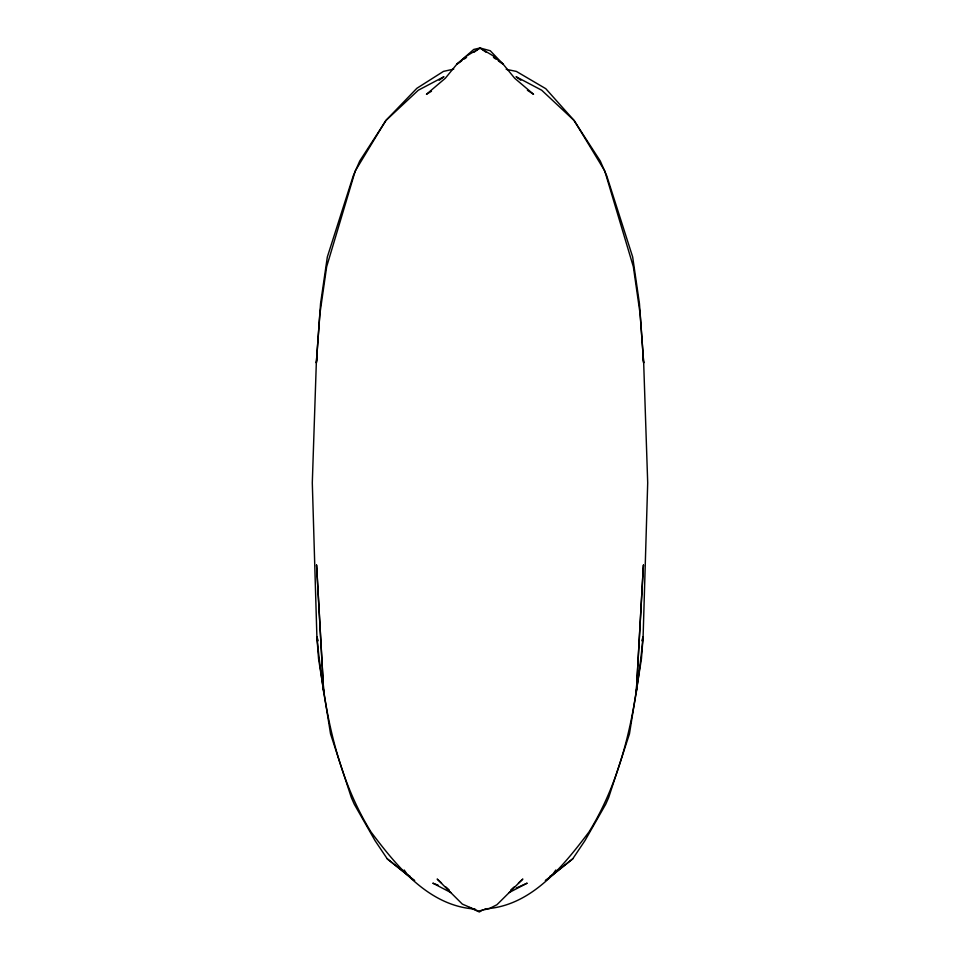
<?xml version="1.0" encoding="UTF-8"?>
<svg xmlns="http://www.w3.org/2000/svg" width="960" height="960" viewBox="0 0 960 960"><rect width="100%" height="100%" fill="white"/><g stroke="black" fill="none" stroke-linecap="round" stroke-linejoin="round"><path stroke-width="1.44" d="M317.34 357.084L316.32 362.916L312.3 482.856L316.896 636.804L318.564 658.812L330.552 733.944L351.348 797.592L354.288 804.252L375.024 840.6L387.288 858.864L414.552 880.644L387.288 858.864M641.808 640.776L643.104 636.804L647.7 482.856L643.68 362.916L639.444 303.588L632.664 256.956L606.744 175.824L600.264 160.992L573.648 119.964L545.784 88.692L516.36 71.412L506.196 69.324M572.712 858.864L545.448 880.644L572.712 858.864L584.976 840.6L605.712 804.252L608.652 797.592L629.448 733.944L641.436 658.812L643.104 636.804C636.516 704.196 625.152 773.484 588.972 832.008C562.992 866.256 531.36 906.264 484.896 908.868M555.84 869.988L552.504 874.836L549.936 876.24M510.744 890.04L514.044 887.04M518.436 883.044L522.828 879.048L496.944 904.728L489.432 908.544L478.44 911.124L462.324 904.092L437.172 879.048L441.564 883.044M439.176 80.256L443.94 76.716L418.284 90.228L385.632 120.756L355.26 170.916L326.652 266.736L319.884 313.896L316.32 362.916L320.556 303.588L327.336 256.956L353.256 175.824L359.736 160.992L386.352 119.964L416.856 88.308L443.496 71.376L453.732 69.132M461.688 60.84L456.792 64.26L445.308 78.264L426.456 94.284L431.484 91.236M464.136 59.124L466.584 57.408M473.928 52.284L480.048 48L490.26 50.748L503.208 64.26L514.692 78.264L533.544 94.284L527.4 90.264M483.108 909.636L479.352 912L469.572 907.452M508.956 892.668L527.184 883.152L516.372 888.012M475.044 909.048C428.652 906.024 396.984 866.34 371.028 832.008C334.848 773.484 323.484 704.196 316.896 636.804L318.192 640.776M438.264 885.276L432.816 883.152L451.044 892.668M410.064 876.3L407.496 874.836L404.16 869.988M486.144 52.284L480.048 48L473.748 49.44L456.792 64.26L467.124 55.668L480.048 48L492.876 55.668L503.208 64.26L498.336 60.84M493.464 57.408L495.9 59.124M520.824 80.256L516.06 76.716L541.716 90.228L574.368 120.756L604.74 170.916L633.348 266.736L640.116 313.896L643.68 362.916L642.66 357.084M445.956 887.04L449.256 890.04M643.416 565.08L636.24 693.156L643.416 565.08M323.76 693.156L316.584 565.08L323.76 693.156"/></g></svg>
